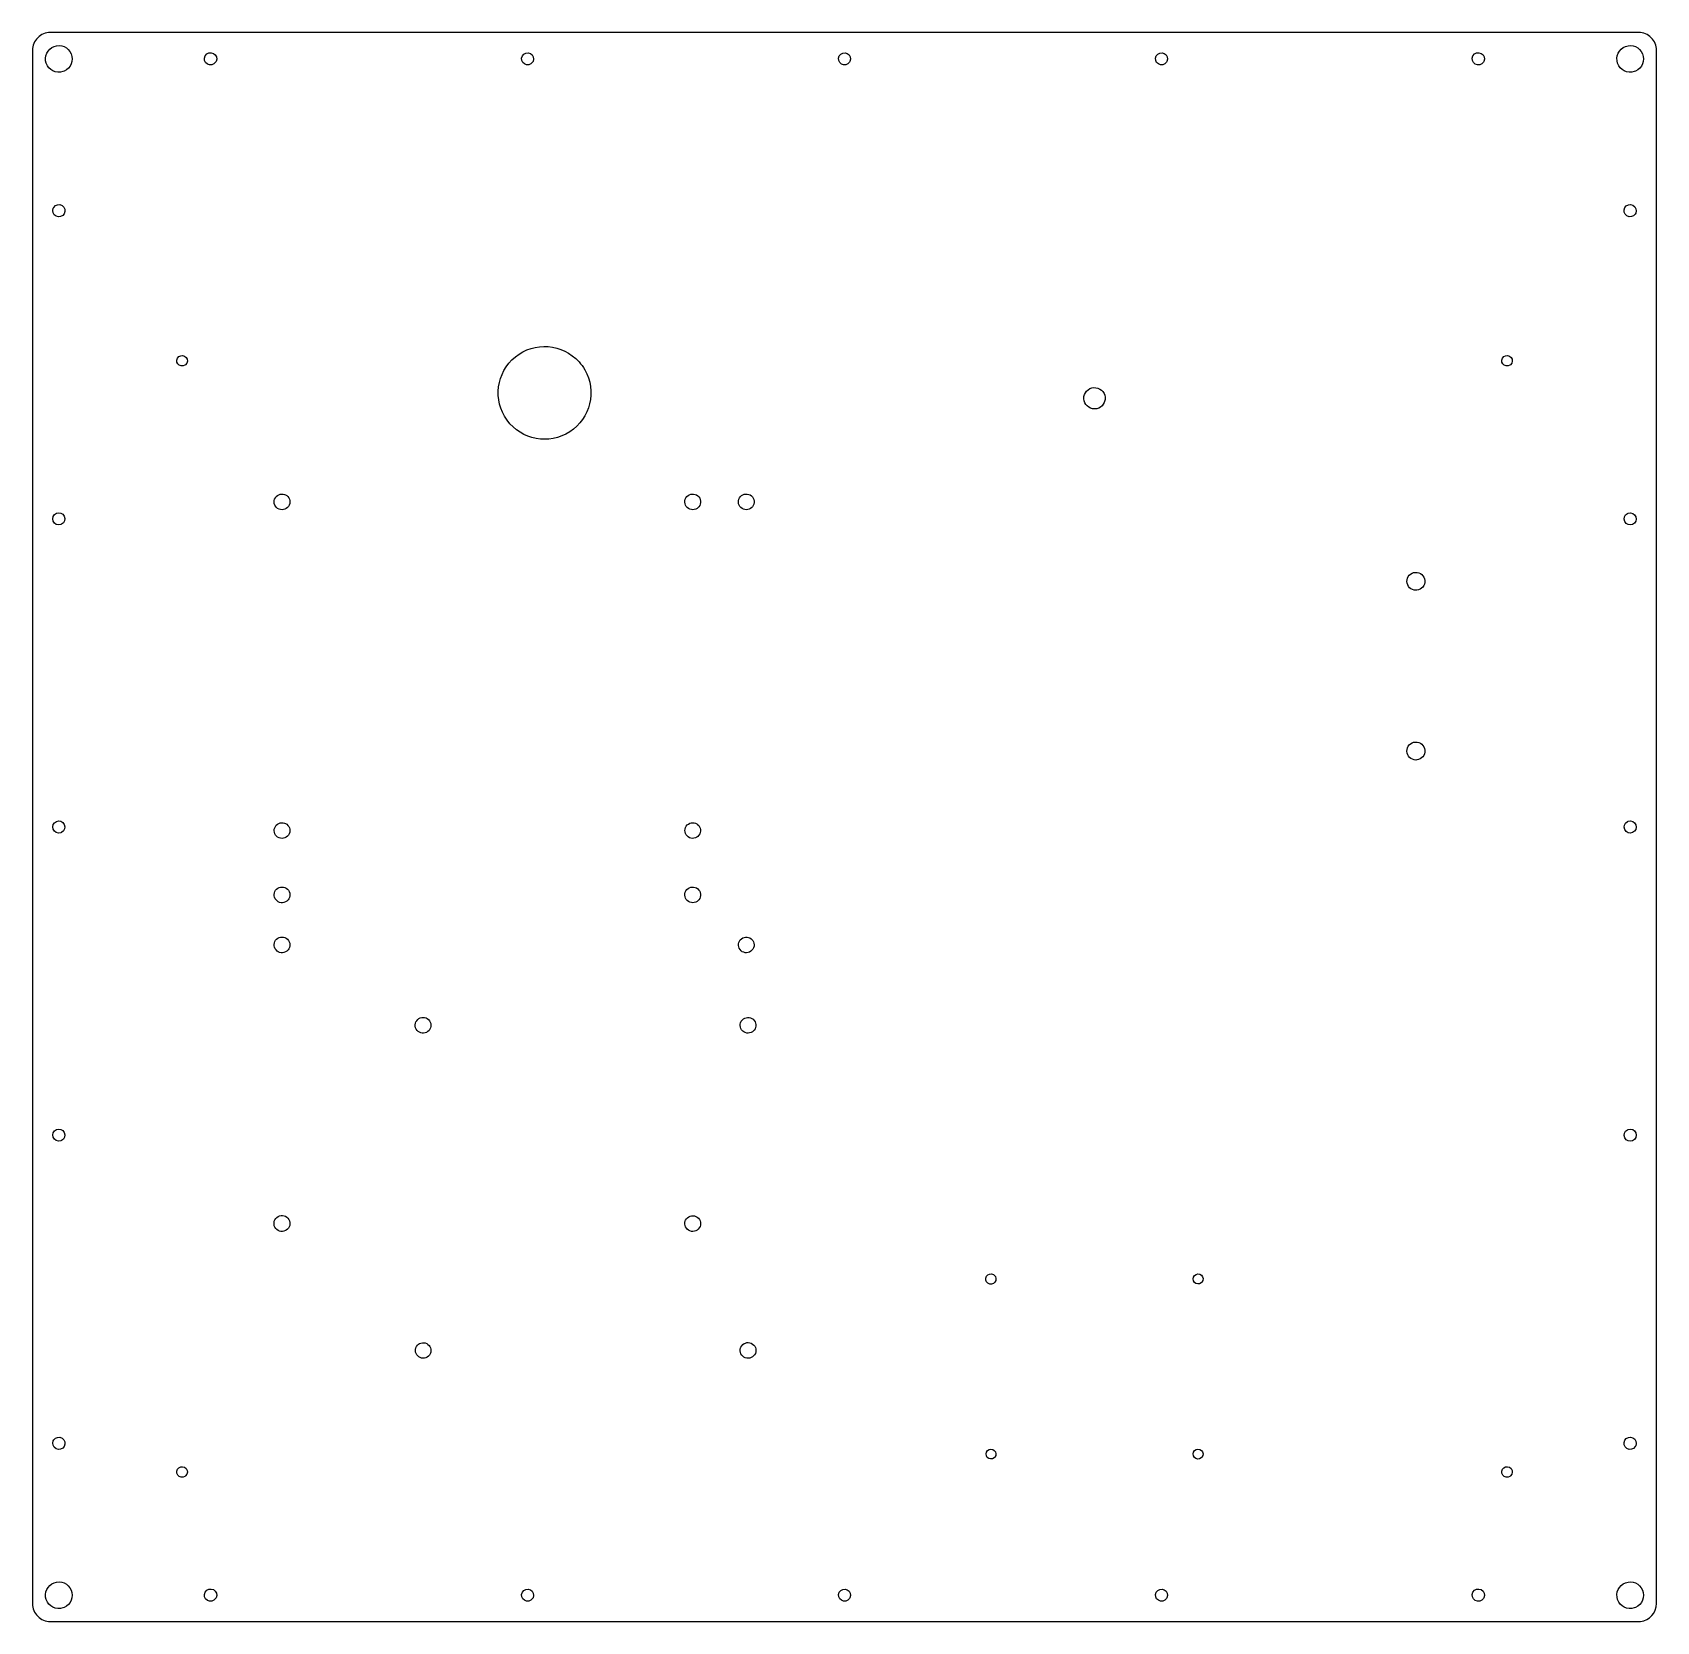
# Model space of a CAD drawing. Header units: millimetres. Extents: x -227 to 227, y -222 to 222.
import ezdxf

# ---------------------------------------------------------------- set-up
doc = ezdxf.new("R2010")
doc.units = ezdxf.units.MM
doc.layers.get('0').update_dxf_attribs({"color": 70})

msp = doc.modelspace()

# ---------------------------------------------------------------- linework, layer by layer
for points in [[(222.898, -222.348, 0.384311815), (227.375, -217.375), (227.375, 217.375, 0.414716963), (222.375, 222.375), (-222.375, 222.375, 0.414716963), (-227.375, 217.375), (-227.375, -217.375, 0.414716963), (-222.375, -222.375), (222.375, -222.375, 0.026441478)], [(-218.841, 211.434, -38.07481498), (-218.475, 211.574)], [(221.159, 211.434, -38.074814989), (221.525, 211.574)], [(-176.082, 214.062, -27.754384756), (-175.961, 214.278)], [(-87.3322, 214.062, -27.118740855), (-87.2107, 214.278)], [(1.41779, 214.062, -27.174632041), (1.53926, 214.278)], [(90.1678, 214.062, -27.118740864), (90.2893, 214.278)], [(178.918, 214.062, -27.754384786), (179.039, 214.278)], [(-221.418, 173.438, -27.754384773), (-221.539, 173.222)], [(221.418, 171.562, -27.754384755), (221.539, 171.778)], [(-184.68, 129.244, -23.746524895), (-184.484, 129.396)], [(-72.7417, 128, -19.057750665), (-74.3391, 130.199, -0.0523313)], [(186.32, 129.244, -23.746524909), (186.516, 129.396)], [(72.9344, 119.376, -38.041847209), (72.9836, 119.686)], [(-156.545, 92.9821, -35.707497711), (-156.773, 93.0765)], [(-40.9444, 89.4444, -35.633659301), (-40.78, 89.6283)], [(-25.9444, 89.4444, -35.633659303), (-25.78, 89.6283)], [(-219.451, 84.6411, -27.522895227), (-219.223, 84.7381)], [(219.451, 87.8589, -27.522895223), (219.223, 87.7619)], [(160, 66.25, -38.449138635), (160.261, 66.2637)], [(160, 18.75, -38.449138631), (160.261, 18.7637)], [(-219.451, -1.60893, -27.570095414), (-219.223, -1.51187)], [(-156.545, 0.98213, -35.697721103), (-156.773, 1.07654)], [(-41.1283, 0.72002, -35.582055947), (-41.3295, 0.86279)], [(219.451, 1.60893, -27.570095414), (219.223, 1.51187)], [(-156.545, -20.9821, -17.834214889), (-156.128, -20.72, -0.056247779)], [(-40.9444, -20.5556, -35.633659302), (-40.78, -20.3717)], [(-156.545, -34.9821, -17.834214888), (-156.128, -34.72, -0.056247779)], [(-25.9444, -31.4444, -35.633659303), (-26.1283, -31.28)], [(-117.045, -57.4821, -17.834214887), (-116.628, -57.22, -0.056247779)], [(-25.4444, -57.0556, -35.633659302), (-25.28, -56.8717)], [(-219.451, -87.8589, -27.522895222), (-219.223, -87.7619)], [(219.451, -84.6411, -27.522895227), (219.223, -84.7381)], [(-156.545, -112.982, -36.317977382), (-156.33, -112.863)], [(-44.4821, -110.045, -35.707497704), (-44.5765, -110.273)], [(41.8999, -125.428, -23.332044454), (41.7, -125.288)], [(99.8999, -127.572, -22.885861443), (100.072, -127.4)], [(-116.018, -147.455, -17.573685027), (-115.855, -146.99, -0.056258364)], [(-28.9821, -145.545, -35.707497708), (-29.0765, -145.773)], [(-221.418, -171.562, -27.754384755), (-221.539, -171.778)], [(221.418, -173.438, -27.754384773), (221.539, -173.222)], [(41.8999, -176.572, -22.635073538), (42.0725, -176.4)], [(99.8999, -176.572, -22.885861436), (100.072, -176.4)], [(-184.68, -181.756, -23.746524889), (-184.484, -181.604)], [(186.32, -181.756, -23.746524894), (186.516, -181.604)], [(-218.841, -218.566, -38.074814981), (-218.475, -218.426)], [(-176.082, -215.938, -27.754384778), (-175.961, -215.722)], [(-87.3322, -215.938, -27.118740866), (-87.2107, -215.722)], [(1.41779, -215.938, -27.174632041), (1.53926, -215.722)], [(90.1678, -215.938, -27.118740863), (90.2893, -215.722)], [(178.918, -215.938, -27.754384767), (179.039, -215.722)], [(221.159, -218.566, -38.074814968), (221.525, -218.426)]]:
    msp.add_lwpolyline(points, format="xyb", close=True)

doc.saveas('drawing.dxf')
